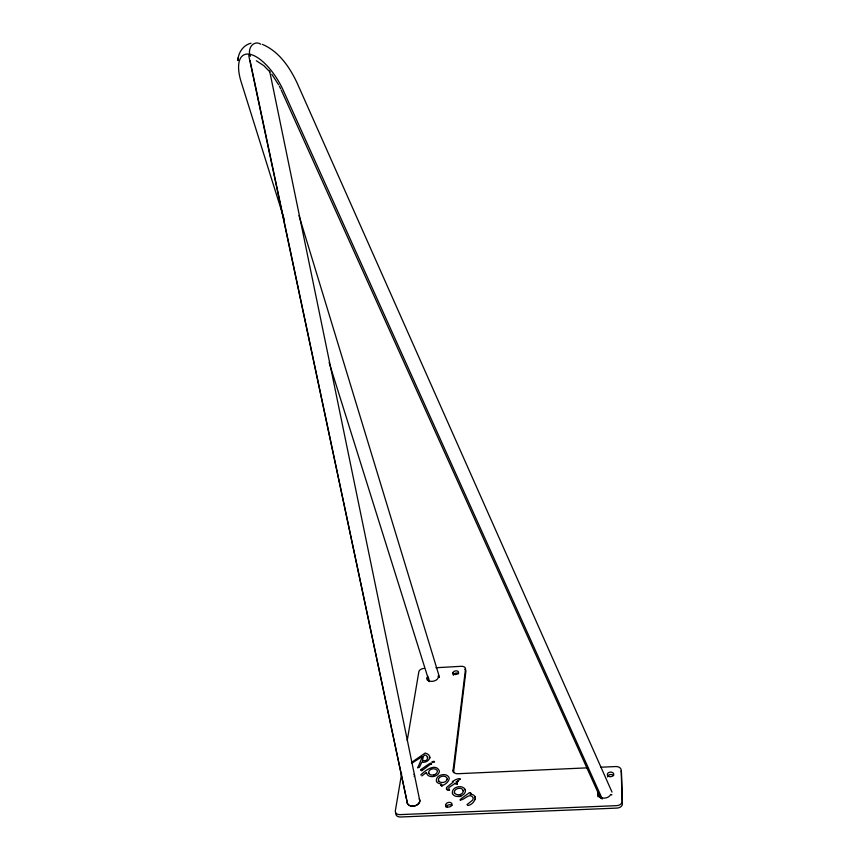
<?xml version="1.0" encoding="UTF-8"?>
<svg xmlns="http://www.w3.org/2000/svg" width="860" height="860" viewBox="0 0 860 860"><rect width="100%" height="100%" fill="white"/><g stroke="black" fill="none" stroke-linecap="round" stroke-linejoin="round"><path stroke-width="1.29" d="M447.286 779.525C447.361 774.914 439.976 775.301 438.525 778.859L438.546 781.073M460.24 800.187L460.799 798.962L469.635 792.533L470.742 793.157L470.388 794.468M456.37 782.557L456.252 781.998C466.786 775.312 451.081 780.375 453.145 782.17L446.652 787.341L447.297 790.179L449.156 790.351L448.769 787.609L454.682 783.696M436.45 781.17C436.998 784.374 442.373 782.837 441.32 785.588C444.62 785.288 449.113 781.933 449.275 778.246C447.469 771.667 434.719 774.72 436.525 781.557M421.002 769.646L422.314 770.334L431.408 763.583L430.537 763.142L428.205 764.454L421.368 769.227L421.077 770.388M601.43 798.596A6.536 4.665 -24.5 0 1 600.656 798.026L599.775 794.393A6.536 4.665 -24.5 0 0 600.345 797.671M422.507 760.552C433.128 762.551 423.453 746.932 422.593 760.939M460.164 799.789C463.981 800.939 469.495 791.641 473.226 797.897L472.763 800.004L467.002 804.637L467.84 805.519C473.935 804.809 479.364 794.833 470.398 794.188M417.756 767.915L422.292 756.961M452.381 793.242L452.844 794.156C456.499 800.015 469.753 793.791 463.948 788.007C459.842 784.75 451.21 787.695 452.457 793.64M237.93 60.383C238.155 52.675 243.305 45.01 251.045 43.204M237.94 60.211L238.242 57.545M464.798 669.23A4.741 2.999 -10.5 0 1 465.894 671.327L453.532 772.581L453.091 770.237L465.507 669.091A4.752 2.999 -10.5 0 0 461.218 666.307L435.956 667.736M432.666 761.573C431.064 763.788 436.396 760.562 432.784 761.53M426.442 772.624C427.635 779.106 439.245 777.171 439.417 770.925C435.396 762.487 424.775 770.915 420.733 774.957M454.424 792.619L454.531 790.996C456.026 787.792 462.325 786.943 463.368 790.824M401.62 773.645L395.331 810.872A5.418 3.838 -15.4 0 0 399.954 814.624L616.706 805.648A5.525 4.021 -3.5 0 0 622.135 801.38L621.199 770.098A5.375 3.805 -3.7 0 0 615.738 766.55L601.011 767.217M407.221 740.557L418.852 671.714A4.741 2.967 -11.9 0 1 424.002 668.413M438.471 780.687L439.922 782.095C442.535 783.137 446.577 782.245 447.211 779.138M457.359 784.094L456.252 781.998M428.581 772.839C430.14 776.634 436.633 775.344 437.417 771.624L437.116 770.313C434.719 767.27 427.99 768.98 428.656 773.237M417.627 767.41L419.325 767.453L421.83 762.196C428.312 763.454 433.956 755.532 425.216 753.027L411.424 762.519M454.349 792.221L454.822 793.361C456.918 795.607 460.81 795.081 462.734 792.866L463.293 790.426M454.607 783.299L456.198 784.202L457.284 783.707M422.217 756.574L411.639 763.347M421.83 775.935L426.259 772.581L426.571 773.398M441.32 785.588L442.094 786.18L442.631 785.578M457.638 781.869L457.756 780.945L457.101 781.407M433.827 774.935L434.794 774.602M421.163 770.216L421.712 770.839L422.314 770.334M458.047 796.36L459.842 796.607L461.293 795.79M587.627 767.829L457.81 773.721A5.235 3.644 -11.8 0 1 453.091 770.237M262.397 44.376C279.027 51.396 289.734 67.295 297.184 83.119L612.019 792.114M256.344 60.737L263.859 65.704L269.857 71.842M248.852 56.083L407.446 803.487L408.597 805.014C412.381 807.551 418.616 805.766 419.884 801.24L269.631 70.982M271.803 74.25L278.608 84.731M279.328 86.075L280.672 88.784M281.241 90.042L599.71 796.382M602.312 798.994L282.661 89.01A41.387 17.404 60.2 0 0 249.636 54.234A41.387 17.404 60.2 0 0 240.736 80.55L284.294 219.536M329.133 362.554L429.086 681.346L428.398 677.959A5.73 4.493 -19.2 0 0 429.377 681.658M299 215.527L439.363 676.82M250.077 60.619L407.446 803.487M427.57 757.015L427.775 757.853M432.096 761.637L432.247 762.616M431.408 763.583L431.526 764.228M429.806 757.09L429.989 757.982M441.051 785.029L441.191 785.75M434.354 761.476L434.493 762.164M445.673 804.82L446.136 807.207A3.236 2.322 -12.9 0 1 448.522 804.885A3.236 2.322 -12.9 0 1 451.973 805.476M441.599 784.234L441.642 784.782M449.425 789.512L449.619 790.2M427.065 677.959L427.495 680.196M446.404 788.082L446.577 789.458M452.392 781.288L452.543 781.901M457.864 781.063L457.918 781.643M457.251 783.041L457.445 783.772M459.95 778.762L460.079 779.407M465.217 789.351L465.529 790.974M470.742 793.157L470.818 793.812M470.377 793.941L470.474 794.586M475.451 798.274L475.032 796.672M452.919 672.842L453.327 675.078M475.333 798.843L475.419 799.574M597.797 793.63L598.087 796.059A6.557 4.752 -4.2 0 1 598.528 794.285M419.239 798.714A6.45 4.547 -14.6 0 1 414.681 805.938A6.45 4.547 -14.6 0 1 407.274 801.778M439.245 676.39A5.73 4.493 -19.2 0 1 439.438 677.261M611.815 794.597A6.536 4.665 -24.5 0 1 611.589 795.081M250.335 56.33A8.987 7.482 -88.8 0 1 251.722 45.505A8.987 7.482 -88.8 0 1 260.774 44.225M249.798 55.276A8.74 1.849 -10.2 0 1 248.572 54.771M395.847 813.237A5.407 3.838 -15.5 0 0 400.47 817L616.986 808.088A5.525 4.021 -3.5 0 0 622.404 803.82L621.468 772.506A5.375 3.805 -3.7 0 0 621.049 771.119M414.036 774.312A3.15 2.171 -14.1 0 1 414.154 776.526M607.59 776.945A3.225 2.3 -4 0 1 610.009 774.602A3.225 2.3 -4 0 1 613.653 775.623M453.413 674.734A2.849 1.806 -10.7 0 1 455.821 673.143A2.849 1.806 -10.7 0 1 458.627 673.778M438.127 675.992A5.73 3.623 -11.7 0 1 431.838 681.389A5.73 3.623 -11.7 0 1 427.968 676.229M427.463 680.529A5.719 3.623 -11.7 0 1 428.731 678.11M610.686 794.393A6.568 4.741 -4.2 0 1 602.613 798.015A6.568 4.741 -4.2 0 1 598.033 792.318M598.205 796.919A6.557 4.752 -4.2 0 1 598.119 796.478M447.522 806.97A3.246 2.322 -12.9 0 0 452.048 804.132A3.246 2.322 -12.9 0 0 447.006 802.982A3.246 2.322 -12.9 0 0 447.522 806.97M608.966 776.462A3.236 2.29 -4 0 0 613.771 774.247A3.236 2.29 -4 0 0 608.88 772.484A3.236 2.29 -4 0 0 608.966 776.462M454.575 674.487A2.86 1.806 -10.7 0 0 458.552 672.197A2.86 1.806 -10.7 0 0 454.091 671.391A2.86 1.806 -10.7 0 0 454.575 674.487"/></g></svg>
